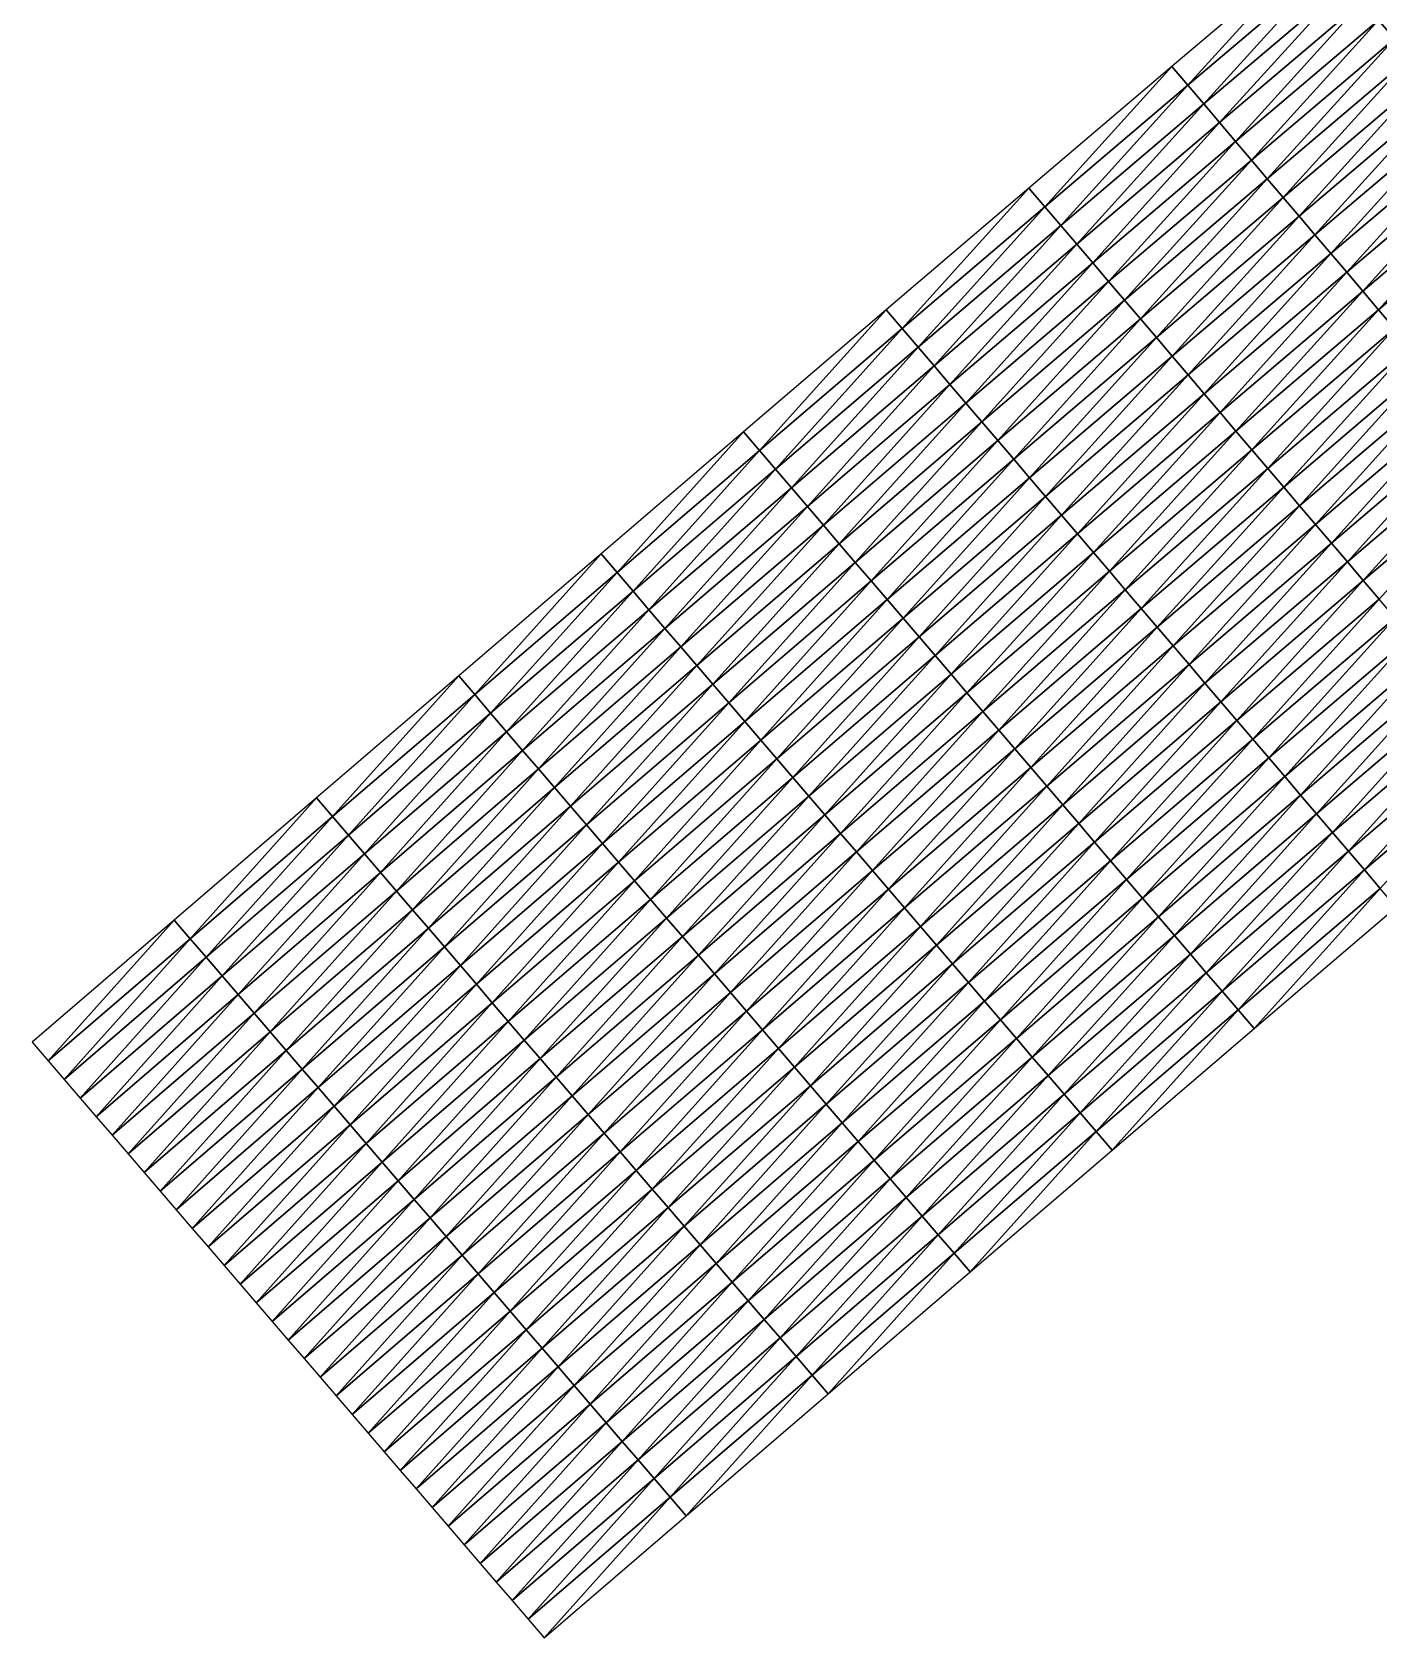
# Model space of a CAD drawing. Header units: metres. Extents: x 479979 to 482619, y 6959976 to 6961524.
# Drawn here: x 479979.1 to 480088.9, y 6959975.7 to 6960106.6 of the extents above; entities that cross this region are included whole.
import ezdxf

# ---------------------------------------------------------------- set-up
doc = ezdxf.new("R2010")
doc.units = ezdxf.units.M

msp = doc.modelspace()

# ---------------------------------------------------------------- linework, layer by layer
at = {"layer": 'GENERAL_FILL_TOP'}
for points in [[(480090.141, 6960106.034, 8.728), (480100.519, 6960117.426, 8.805), (480088.849, 6960107.56, 8.735)], [(480073.31, 6960102.248, 8.683), (480083.679, 6960113.665, 8.76), (480072.015, 6960103.772, 8.689)], [(480073.31, 6960102.248, 8.683), (480084.971, 6960112.139, 8.754), (480083.679, 6960113.665, 8.76)], [(480074.604, 6960100.723, 8.676), (480084.971, 6960112.139, 8.754), (480073.31, 6960102.248, 8.683)], [(480074.604, 6960100.723, 8.676), (480086.264, 6960110.613, 8.747), (480084.971, 6960112.139, 8.754)], [(480075.899, 6960099.199, 8.67), (480086.264, 6960110.613, 8.747), (480074.604, 6960100.723, 8.676)], [(480075.899, 6960099.199, 8.67), (480087.556, 6960109.086, 8.741), (480086.264, 6960110.613, 8.747)], [(480077.194, 6960097.675, 8.664), (480087.556, 6960109.086, 8.741), (480075.899, 6960099.199, 8.67)], [(480077.194, 6960097.675, 8.664), (480088.849, 6960107.56, 8.735), (480087.556, 6960109.086, 8.741)], [(480078.489, 6960096.151, 8.657), (480088.849, 6960107.56, 8.735), (480077.194, 6960097.675, 8.664)], [(480078.489, 6960096.151, 8.657), (480090.141, 6960106.034, 8.728), (480088.849, 6960107.56, 8.735)], [(480079.784, 6960094.626, 8.651), (480090.141, 6960106.034, 8.728), (480078.489, 6960096.151, 8.657)], [(480079.784, 6960094.626, 8.651), (480091.434, 6960104.508, 8.722), (480090.141, 6960106.034, 8.728)], [(480081.079, 6960093.102, 8.644), (480091.434, 6960104.508, 8.722), (480079.784, 6960094.626, 8.651)], [(480081.079, 6960093.102, 8.644), (480092.726, 6960102.981, 8.715), (480091.434, 6960104.508, 8.722)], [(480061.663, 6960092.341, 8.611), (480072.015, 6960103.772, 8.689), (480060.366, 6960093.863, 8.617)], [(480061.663, 6960092.341, 8.611), (480073.31, 6960102.248, 8.683), (480072.015, 6960103.772, 8.689)], [(480082.373, 6960091.578, 9.182), (480092.726, 6960102.981, 8.715), (480081.079, 6960093.102, 8.644)], [(480082.373, 6960091.578, 9.182), (480094.019, 6960101.455, 9.252), (480092.726, 6960102.981, 8.715)], [(480062.96, 6960090.818, 8.605), (480073.31, 6960102.248, 8.683), (480061.663, 6960092.341, 8.611)], [(480062.96, 6960090.818, 8.605), (480074.604, 6960100.723, 8.676), (480073.31, 6960102.248, 8.683)], [(480083.668, 6960090.053, 9.702), (480094.019, 6960101.455, 9.252), (480082.373, 6960091.578, 9.182)], [(480083.668, 6960090.053, 9.702), (480095.311, 6960099.929, 9.772), (480094.019, 6960101.455, 9.252)], [(480064.257, 6960089.296, 8.598), (480074.604, 6960100.723, 8.676), (480062.96, 6960090.818, 8.605)], [(480064.257, 6960089.296, 8.598), (480075.899, 6960099.199, 8.67), (480074.604, 6960100.723, 8.676)], [(480065.554, 6960087.773, 8.592), (480075.899, 6960099.199, 8.67), (480064.257, 6960089.296, 8.598)], [(480065.554, 6960087.773, 8.592), (480077.194, 6960097.675, 8.664), (480075.899, 6960099.199, 8.67)], [(480084.963, 6960088.529, 9.742), (480095.311, 6960099.929, 9.772), (480083.668, 6960090.053, 9.702)], [(480084.963, 6960088.529, 9.742), (480096.604, 6960098.403, 9.812), (480095.311, 6960099.929, 9.772)], [(480066.851, 6960086.251, 8.585), (480077.194, 6960097.675, 8.664), (480065.554, 6960087.773, 8.592)], [(480066.851, 6960086.251, 8.585), (480078.489, 6960096.151, 8.657), (480077.194, 6960097.675, 8.664)], [(480086.258, 6960087.005, 9.782), (480096.604, 6960098.403, 9.812), (480084.963, 6960088.529, 9.742)], [(480086.258, 6960087.005, 9.782), (480097.896, 6960096.876, 9.852), (480096.604, 6960098.403, 9.812)], [(480068.148, 6960084.728, 8.579), (480078.489, 6960096.151, 8.657), (480066.851, 6960086.251, 8.585)], [(480068.148, 6960084.728, 8.579), (480079.784, 6960094.626, 8.651), (480078.489, 6960096.151, 8.657)], [(480087.553, 6960085.481, 9.822), (480097.896, 6960096.876, 9.852), (480086.258, 6960087.005, 9.782)], [(480087.553, 6960085.481, 9.822), (480099.189, 6960095.35, 9.892), (480097.896, 6960096.876, 9.852)], [(480088.848, 6960083.956, 9.862), (480099.189, 6960095.35, 9.892), (480087.553, 6960085.481, 9.822)], [(480088.848, 6960083.956, 9.862), (480100.481, 6960093.824, 9.932), (480099.189, 6960095.35, 9.892)], [(480050.031, 6960082.421, 8.538), (480060.366, 6960093.863, 8.617), (480048.732, 6960083.942, 8.545)], [(480050.031, 6960082.421, 8.538), (480061.663, 6960092.341, 8.611), (480060.366, 6960093.863, 8.617)], [(480069.444, 6960083.206, 8.573), (480079.784, 6960094.626, 8.651), (480068.148, 6960084.728, 8.579)], [(480069.444, 6960083.206, 8.573), (480081.079, 6960093.102, 8.644), (480079.784, 6960094.626, 8.651)], [(480090.142, 6960082.432, 9.902), (480100.481, 6960093.824, 9.932), (480088.848, 6960083.956, 9.862)], [(480051.329, 6960080.899, 8.532), (480061.663, 6960092.341, 8.611), (480050.031, 6960082.421, 8.538)], [(480051.329, 6960080.899, 8.532), (480062.96, 6960090.818, 8.605), (480061.663, 6960092.341, 8.611)], [(480070.741, 6960081.683, 9.112), (480081.079, 6960093.102, 8.644), (480069.444, 6960083.206, 8.573)], [(480070.741, 6960081.683, 9.112), (480082.373, 6960091.578, 9.182), (480081.079, 6960093.102, 8.644)], [(480072.038, 6960080.16, 9.632), (480082.373, 6960091.578, 9.182), (480070.741, 6960081.683, 9.112)], [(480072.038, 6960080.16, 9.632), (480083.668, 6960090.053, 9.702), (480082.373, 6960091.578, 9.182)], [(480052.628, 6960079.378, 8.526), (480062.96, 6960090.818, 8.605), (480051.329, 6960080.899, 8.532)], [(480052.628, 6960079.378, 8.526), (480064.257, 6960089.296, 8.598), (480062.96, 6960090.818, 8.605)], [(480073.335, 6960078.638, 9.672), (480083.668, 6960090.053, 9.702), (480072.038, 6960080.16, 9.632)], [(480073.335, 6960078.638, 9.672), (480084.963, 6960088.529, 9.742), (480083.668, 6960090.053, 9.702)], [(480053.927, 6960077.857, 8.519), (480064.257, 6960089.296, 8.598), (480052.628, 6960079.378, 8.526)], [(480053.927, 6960077.857, 8.519), (480065.554, 6960087.773, 8.592), (480064.257, 6960089.296, 8.598)], [(480074.632, 6960077.115, 9.712), (480084.963, 6960088.529, 9.742), (480073.335, 6960078.638, 9.672)], [(480074.632, 6960077.115, 9.712), (480086.258, 6960087.005, 9.782), (480084.963, 6960088.529, 9.742)], [(480055.225, 6960076.336, 8.513), (480065.554, 6960087.773, 8.592), (480053.927, 6960077.857, 8.519)], [(480055.225, 6960076.336, 8.513), (480066.851, 6960086.251, 8.585), (480065.554, 6960087.773, 8.592)], [(480075.929, 6960075.593, 9.752), (480086.258, 6960087.005, 9.782), (480074.632, 6960077.115, 9.712)], [(480075.929, 6960075.593, 9.752), (480087.553, 6960085.481, 9.822), (480086.258, 6960087.005, 9.782)], [(480056.524, 6960074.815, 8.507), (480066.851, 6960086.251, 8.585), (480055.225, 6960076.336, 8.513)], [(480056.524, 6960074.815, 8.507), (480068.148, 6960084.728, 8.579), (480066.851, 6960086.251, 8.585)], [(480057.822, 6960073.294, 8.5), (480068.148, 6960084.728, 8.579), (480056.524, 6960074.815, 8.507)], [(480057.822, 6960073.294, 8.5), (480069.444, 6960083.206, 8.573), (480068.148, 6960084.728, 8.579)], [(480077.226, 6960074.07, 9.792), (480087.553, 6960085.481, 9.822), (480075.929, 6960075.593, 9.752)], [(480077.226, 6960074.07, 9.792), (480088.848, 6960083.956, 9.862), (480087.553, 6960085.481, 9.822)], [(480038.41, 6960072.489, 8.465), (480048.732, 6960083.942, 8.545), (480037.11, 6960074.009, 8.472)], [(480038.41, 6960072.489, 8.465), (480050.031, 6960082.421, 8.538), (480048.732, 6960083.942, 8.545)], [(480059.121, 6960071.773, 9.041), (480069.444, 6960083.206, 8.573), (480057.822, 6960073.294, 8.5)], [(480059.121, 6960071.773, 9.041), (480070.741, 6960081.683, 9.112), (480069.444, 6960083.206, 8.573)], [(480078.522, 6960072.548, 9.832), (480088.848, 6960083.956, 9.862), (480077.226, 6960074.07, 9.792)], [(480078.522, 6960072.548, 9.832), (480090.142, 6960082.432, 9.902), (480088.848, 6960083.956, 9.862)], [(480039.711, 6960070.97, 8.459), (480050.031, 6960082.421, 8.538), (480038.41, 6960072.489, 8.465)], [(480039.711, 6960070.97, 8.459), (480051.329, 6960080.899, 8.532), (480050.031, 6960082.421, 8.538)], [(480079.819, 6960071.025, 9.872), (480090.142, 6960082.432, 9.902), (480078.522, 6960072.548, 9.832)], [(480079.819, 6960071.025, 9.872), (480091.437, 6960080.908, 9.942), (480090.142, 6960082.432, 9.902)], [(480041.011, 6960069.45, 8.453), (480051.329, 6960080.899, 8.532), (480039.711, 6960070.97, 8.459)], [(480041.011, 6960069.45, 8.453), (480052.628, 6960079.378, 8.526), (480051.329, 6960080.899, 8.532)], [(480060.42, 6960070.252, 9.561), (480070.741, 6960081.683, 9.112), (480059.121, 6960071.773, 9.041)], [(480060.42, 6960070.252, 9.561), (480072.038, 6960080.16, 9.632), (480070.741, 6960081.683, 9.112)], [(480081.116, 6960069.503, 9.912), (480091.437, 6960080.908, 9.942), (480079.819, 6960071.025, 9.872)], [(480081.116, 6960069.503, 9.912), (480092.732, 6960079.383, 9.982), (480091.437, 6960080.908, 9.942)], [(480042.311, 6960067.93, 8.446), (480052.628, 6960079.378, 8.526), (480041.011, 6960069.45, 8.453)], [(480042.311, 6960067.93, 8.446), (480053.927, 6960077.857, 8.519), (480052.628, 6960079.378, 8.526)], [(480061.718, 6960068.731, 9.601), (480072.038, 6960080.16, 9.632), (480060.42, 6960070.252, 9.561)], [(480061.718, 6960068.731, 9.601), (480073.335, 6960078.638, 9.672), (480072.038, 6960080.16, 9.632)], [(480082.413, 6960067.98, 9.872), (480092.732, 6960079.383, 9.982), (480081.116, 6960069.503, 9.912)], [(480082.413, 6960067.98, 9.872), (480094.027, 6960077.859, 9.942), (480092.732, 6960079.383, 9.982)], [(480043.611, 6960066.41, 8.44), (480053.927, 6960077.857, 8.519), (480042.311, 6960067.93, 8.446)], [(480043.611, 6960066.41, 8.44), (480055.225, 6960076.336, 8.513), (480053.927, 6960077.857, 8.519)], [(480063.017, 6960067.21, 9.641), (480073.335, 6960078.638, 9.672), (480061.718, 6960068.731, 9.601)], [(480063.017, 6960067.21, 9.641), (480074.632, 6960077.115, 9.712), (480073.335, 6960078.638, 9.672)], [(480083.71, 6960066.457, 9.832), (480094.027, 6960077.859, 9.942), (480082.413, 6960067.98, 9.872)], [(480083.71, 6960066.457, 9.832), (480095.322, 6960076.335, 9.902), (480094.027, 6960077.859, 9.942)], [(480064.316, 6960065.689, 9.681), (480074.632, 6960077.115, 9.712), (480063.017, 6960067.21, 9.641)], [(480064.316, 6960065.689, 9.681), (480075.929, 6960075.593, 9.752), (480074.632, 6960077.115, 9.712)], [(480044.911, 6960064.89, 8.434), (480055.225, 6960076.336, 8.513), (480043.611, 6960066.41, 8.44)], [(480044.911, 6960064.89, 8.434), (480056.524, 6960074.815, 8.507), (480055.225, 6960076.336, 8.513)], [(480065.614, 6960064.168, 9.721), (480075.929, 6960075.593, 9.752), (480064.316, 6960065.689, 9.681)], [(480065.614, 6960064.168, 9.721), (480077.226, 6960074.07, 9.792), (480075.929, 6960075.593, 9.752)], [(480085.007, 6960064.935, 9.792), (480095.322, 6960076.335, 9.902), (480083.71, 6960066.457, 9.832)], [(480085.007, 6960064.935, 9.792), (480096.616, 6960074.811, 9.862), (480095.322, 6960076.335, 9.902)], [(480026.801, 6960062.549, 8.392), (480037.11, 6960074.009, 8.472), (480025.5, 6960064.068, 8.398)], [(480026.801, 6960062.549, 8.392), (480038.41, 6960072.489, 8.465), (480037.11, 6960074.009, 8.472)], [(480046.211, 6960063.371, 8.427), (480056.524, 6960074.815, 8.507), (480044.911, 6960064.89, 8.434)], [(480046.211, 6960063.371, 8.427), (480057.822, 6960073.294, 8.5), (480056.524, 6960074.815, 8.507)], [(480066.913, 6960062.647, 9.761), (480077.226, 6960074.07, 9.792), (480065.614, 6960064.168, 9.721)], [(480066.913, 6960062.647, 9.761), (480078.522, 6960072.548, 9.832), (480077.226, 6960074.07, 9.792)], [(480086.304, 6960063.412, 9.752), (480096.616, 6960074.811, 9.862), (480085.007, 6960064.935, 9.792)], [(480086.304, 6960063.412, 9.752), (480097.911, 6960073.286, 9.822), (480096.616, 6960074.811, 9.862)], [(480047.511, 6960061.851, 8.969), (480057.822, 6960073.294, 8.5), (480046.211, 6960063.371, 8.427)], [(480047.511, 6960061.851, 8.969), (480059.121, 6960071.773, 9.041), (480057.822, 6960073.294, 8.5)], [(480068.211, 6960061.126, 9.801), (480078.522, 6960072.548, 9.832), (480066.913, 6960062.647, 9.761)], [(480068.211, 6960061.126, 9.801), (480079.819, 6960071.025, 9.872), (480078.522, 6960072.548, 9.832)], [(480087.601, 6960061.89, 9.712), (480097.911, 6960073.286, 9.822), (480086.304, 6960063.412, 9.752)], [(480087.601, 6960061.89, 9.712), (480099.206, 6960071.762, 9.782), (480097.911, 6960073.286, 9.822)], [(480028.103, 6960061.031, 8.385), (480038.41, 6960072.489, 8.465), (480026.801, 6960062.549, 8.392)], [(480028.103, 6960061.031, 8.385), (480039.711, 6960070.97, 8.459), (480038.41, 6960072.489, 8.465)], [(480048.811, 6960060.331, 9.489), (480059.121, 6960071.773, 9.041), (480047.511, 6960061.851, 8.969)], [(480048.811, 6960060.331, 9.489), (480060.42, 6960070.252, 9.561), (480059.121, 6960071.773, 9.041)], [(480088.897, 6960060.367, 9.672), (480099.206, 6960071.762, 9.782), (480087.601, 6960061.89, 9.712)], [(480029.404, 6960059.512, 8.379), (480039.711, 6960070.97, 8.459), (480028.103, 6960061.031, 8.385)], [(480029.404, 6960059.512, 8.379), (480041.011, 6960069.45, 8.453), (480039.711, 6960070.97, 8.459)], [(480050.112, 6960058.811, 9.529), (480060.42, 6960070.252, 9.561), (480048.811, 6960060.331, 9.489)], [(480050.112, 6960058.811, 9.529), (480061.718, 6960068.731, 9.601), (480060.42, 6960070.252, 9.561)], [(480069.51, 6960059.605, 9.841), (480079.819, 6960071.025, 9.872), (480068.211, 6960061.126, 9.801)], [(480069.51, 6960059.605, 9.841), (480081.116, 6960069.503, 9.912), (480079.819, 6960071.025, 9.872)], [(480030.705, 6960057.993, 8.373), (480041.011, 6960069.45, 8.453), (480029.404, 6960059.512, 8.379)], [(480030.705, 6960057.993, 8.373), (480042.311, 6960067.93, 8.446), (480041.011, 6960069.45, 8.453)], [(480051.412, 6960057.292, 9.569), (480061.718, 6960068.731, 9.601), (480050.112, 6960058.811, 9.529)], [(480051.412, 6960057.292, 9.569), (480063.017, 6960067.21, 9.641), (480061.718, 6960068.731, 9.601)], [(480070.809, 6960058.084, 9.801), (480081.116, 6960069.503, 9.912), (480069.51, 6960059.605, 9.841)], [(480070.809, 6960058.084, 9.801), (480082.413, 6960067.98, 9.872), (480081.116, 6960069.503, 9.912)], [(480032.007, 6960056.475, 8.366), (480042.311, 6960067.93, 8.446), (480030.705, 6960057.993, 8.373)], [(480032.007, 6960056.475, 8.366), (480043.611, 6960066.41, 8.44), (480042.311, 6960067.93, 8.446)], [(480072.107, 6960056.563, 9.761), (480082.413, 6960067.98, 9.872), (480070.809, 6960058.084, 9.801)], [(480072.107, 6960056.563, 9.761), (480083.71, 6960066.457, 9.832), (480082.413, 6960067.98, 9.872)], [(480033.308, 6960054.956, 8.36), (480043.611, 6960066.41, 8.44), (480032.007, 6960056.475, 8.366)], [(480033.308, 6960054.956, 8.36), (480044.911, 6960064.89, 8.434), (480043.611, 6960066.41, 8.44)], [(480052.712, 6960055.772, 9.609), (480063.017, 6960067.21, 9.641), (480051.412, 6960057.292, 9.569)], [(480052.712, 6960055.772, 9.609), (480064.316, 6960065.689, 9.681), (480063.017, 6960067.21, 9.641)], [(480073.406, 6960055.042, 9.721), (480083.71, 6960066.457, 9.832), (480072.107, 6960056.563, 9.761)], [(480073.406, 6960055.042, 9.721), (480085.007, 6960064.935, 9.792), (480083.71, 6960066.457, 9.832)], [(480034.609, 6960053.437, 8.354), (480044.911, 6960064.89, 8.434), (480033.308, 6960054.956, 8.36)], [(480034.609, 6960053.437, 8.354), (480046.211, 6960063.371, 8.427), (480044.911, 6960064.89, 8.434)], [(480054.012, 6960054.252, 9.649), (480064.316, 6960065.689, 9.681), (480052.712, 6960055.772, 9.609)], [(480054.012, 6960054.252, 9.649), (480065.614, 6960064.168, 9.721), (480064.316, 6960065.689, 9.681)], [(480074.705, 6960053.521, 9.681), (480085.007, 6960064.935, 9.792), (480073.406, 6960055.042, 9.721)], [(480074.705, 6960053.521, 9.681), (480086.304, 6960063.412, 9.752), (480085.007, 6960064.935, 9.792)], [(480015.202, 6960052.603, 8.318), (480025.5, 6960064.068, 8.398), (480013.899, 6960054.121, 8.324)], [(480015.202, 6960052.603, 8.318), (480026.801, 6960062.549, 8.392), (480025.5, 6960064.068, 8.398)], [(480055.312, 6960052.732, 9.689), (480065.614, 6960064.168, 9.721), (480054.012, 6960054.252, 9.649)], [(480055.312, 6960052.732, 9.689), (480066.913, 6960062.647, 9.761), (480065.614, 6960064.168, 9.721)], [(480076.003, 6960052, 9.641), (480086.304, 6960063.412, 9.752), (480074.705, 6960053.521, 9.681)], [(480076.003, 6960052, 9.641), (480087.601, 6960061.89, 9.712), (480086.304, 6960063.412, 9.752)], [(480016.504, 6960051.086, 8.311), (480026.801, 6960062.549, 8.392), (480015.202, 6960052.603, 8.318)], [(480016.504, 6960051.086, 8.311), (480028.103, 6960061.031, 8.385), (480026.801, 6960062.549, 8.392)], [(480035.911, 6960051.918, 8.896), (480046.211, 6960063.371, 8.427), (480034.609, 6960053.437, 8.354)], [(480035.911, 6960051.918, 8.896), (480047.511, 6960061.851, 8.969), (480046.211, 6960063.371, 8.427)], [(480056.612, 6960051.213, 9.729), (480066.913, 6960062.647, 9.761), (480055.312, 6960052.732, 9.689)], [(480056.612, 6960051.213, 9.729), (480068.211, 6960061.126, 9.801), (480066.913, 6960062.647, 9.761)], [(480017.806, 6960049.568, 8.305), (480028.103, 6960061.031, 8.385), (480016.504, 6960051.086, 8.311)], [(480017.806, 6960049.568, 8.305), (480029.404, 6960059.512, 8.379), (480028.103, 6960061.031, 8.385)], [(480037.212, 6960050.4, 9.416), (480047.511, 6960061.851, 8.969), (480035.911, 6960051.918, 8.896)], [(480037.212, 6960050.4, 9.416), (480048.811, 6960060.331, 9.489), (480047.511, 6960061.851, 8.969)], [(480057.912, 6960049.693, 9.769), (480068.211, 6960061.126, 9.801), (480056.612, 6960051.213, 9.729)], [(480057.912, 6960049.693, 9.769), (480069.51, 6960059.605, 9.841), (480068.211, 6960061.126, 9.801)], [(480077.302, 6960050.479, 9.601), (480087.601, 6960061.89, 9.712), (480076.003, 6960052, 9.641)], [(480077.302, 6960050.479, 9.601), (480088.897, 6960060.367, 9.672), (480087.601, 6960061.89, 9.712)], [(480019.109, 6960048.05, 8.299), (480029.404, 6960059.512, 8.379), (480017.806, 6960049.568, 8.305)], [(480019.109, 6960048.05, 8.299), (480030.705, 6960057.993, 8.373), (480029.404, 6960059.512, 8.379)], [(480038.513, 6960048.881, 9.456), (480048.811, 6960060.331, 9.489), (480037.212, 6960050.4, 9.416)], [(480038.513, 6960048.881, 9.456), (480050.112, 6960058.811, 9.529), (480048.811, 6960060.331, 9.489)], [(480059.212, 6960048.173, 9.729), (480069.51, 6960059.605, 9.841), (480057.912, 6960049.693, 9.769)], [(480059.212, 6960048.173, 9.729), (480070.809, 6960058.084, 9.801), (480069.51, 6960059.605, 9.841)], [(480078.601, 6960048.958, 9.561), (480088.897, 6960060.367, 9.672), (480077.302, 6960050.479, 9.601)], [(480078.601, 6960048.958, 9.561), (480090.194, 6960058.845, 9.632), (480088.897, 6960060.367, 9.672)], [(480039.815, 6960047.362, 9.496), (480050.112, 6960058.811, 9.529), (480038.513, 6960048.881, 9.456)], [(480039.815, 6960047.362, 9.496), (480051.412, 6960057.292, 9.569), (480050.112, 6960058.811, 9.529)], [(480079.899, 6960047.437, 9.041), (480090.194, 6960058.845, 9.632), (480078.601, 6960048.958, 9.561)], [(480079.899, 6960047.437, 9.041), (480091.491, 6960057.322, 9.112), (480090.194, 6960058.845, 9.632)], [(480020.411, 6960046.532, 8.292), (480030.705, 6960057.993, 8.373), (480019.109, 6960048.05, 8.299)], [(480020.411, 6960046.532, 8.292), (480032.007, 6960056.475, 8.366), (480030.705, 6960057.993, 8.373)], [(480041.116, 6960045.844, 9.536), (480051.412, 6960057.292, 9.569), (480039.815, 6960047.362, 9.496)], [(480041.116, 6960045.844, 9.536), (480052.712, 6960055.772, 9.609), (480051.412, 6960057.292, 9.569)], [(480060.513, 6960046.653, 9.689), (480070.809, 6960058.084, 9.801), (480059.212, 6960048.173, 9.729)], [(480060.513, 6960046.653, 9.689), (480072.107, 6960056.563, 9.761), (480070.809, 6960058.084, 9.801)], [(480081.198, 6960045.916, 8.385), (480091.491, 6960057.322, 9.112), (480079.899, 6960047.437, 9.041)], [(480081.198, 6960045.916, 8.385), (480092.788, 6960055.8, 8.457), (480091.491, 6960057.322, 9.112)], [(480021.713, 6960045.014, 8.286), (480032.007, 6960056.475, 8.366), (480020.411, 6960046.532, 8.292)], [(480021.713, 6960045.014, 8.286), (480033.308, 6960054.956, 8.36), (480032.007, 6960056.475, 8.366)], [(480042.417, 6960044.325, 9.576), (480052.712, 6960055.772, 9.609), (480041.116, 6960045.844, 9.536)], [(480042.417, 6960044.325, 9.576), (480054.012, 6960054.252, 9.649), (480052.712, 6960055.772, 9.609)], [(480061.813, 6960045.134, 9.649), (480072.107, 6960056.563, 9.761), (480060.513, 6960046.653, 9.689)], [(480061.813, 6960045.134, 9.649), (480073.406, 6960055.042, 9.721), (480072.107, 6960056.563, 9.761)], [(480082.496, 6960044.395, 8.379), (480092.788, 6960055.8, 8.457), (480081.198, 6960045.916, 8.385)], [(480082.496, 6960044.395, 8.379), (480094.085, 6960054.277, 8.451), (480092.788, 6960055.8, 8.457)], [(480023.016, 6960043.496, 8.28), (480033.308, 6960054.956, 8.36), (480021.713, 6960045.014, 8.286)], [(480023.016, 6960043.496, 8.28), (480034.609, 6960053.437, 8.354), (480033.308, 6960054.956, 8.36)], [(480043.719, 6960042.806, 9.616), (480054.012, 6960054.252, 9.649), (480042.417, 6960044.325, 9.576)], [(480043.719, 6960042.806, 9.616), (480055.312, 6960052.732, 9.689), (480054.012, 6960054.252, 9.649)], [(480063.113, 6960043.614, 9.609), (480073.406, 6960055.042, 9.721), (480061.813, 6960045.134, 9.649)], [(480063.113, 6960043.614, 9.609), (480074.705, 6960053.521, 9.681), (480073.406, 6960055.042, 9.721)], [(480083.795, 6960042.873, 8.373), (480094.085, 6960054.277, 8.451), (480082.496, 6960044.395, 8.379)], [(480083.795, 6960042.873, 8.373), (480095.382, 6960052.755, 8.445), (480094.085, 6960054.277, 8.451)], [(480003.61, 6960042.654, 8.243), (480013.899, 6960054.121, 8.324), (480002.307, 6960044.171, 8.25)], [(480003.61, 6960042.654, 8.243), (480015.202, 6960052.603, 8.318), (480013.899, 6960054.121, 8.324)], [(480024.318, 6960041.978, 8.822), (480034.609, 6960053.437, 8.354), (480023.016, 6960043.496, 8.28)], [(480024.318, 6960041.978, 8.822), (480035.911, 6960051.918, 8.896), (480034.609, 6960053.437, 8.354)], [(480064.413, 6960042.094, 9.569), (480074.705, 6960053.521, 9.681), (480063.113, 6960043.614, 9.609)], [(480064.413, 6960042.094, 9.569), (480076.003, 6960052, 9.641), (480074.705, 6960053.521, 9.681)], [(480004.913, 6960041.136, 8.237), (480015.202, 6960052.603, 8.318), (480003.61, 6960042.654, 8.243)], [(480004.913, 6960041.136, 8.237), (480016.504, 6960051.086, 8.311), (480015.202, 6960052.603, 8.318)], [(480025.62, 6960040.46, 9.342), (480035.911, 6960051.918, 8.896), (480024.318, 6960041.978, 8.822)], [(480025.62, 6960040.46, 9.342), (480037.212, 6960050.4, 9.416), (480035.911, 6960051.918, 8.896)], [(480045.02, 6960041.287, 9.656), (480055.312, 6960052.732, 9.689), (480043.719, 6960042.806, 9.616)], [(480045.02, 6960041.287, 9.656), (480056.612, 6960051.213, 9.729), (480055.312, 6960052.732, 9.689)], [(480065.713, 6960040.574, 9.529), (480076.003, 6960052, 9.641), (480064.413, 6960042.094, 9.569)], [(480065.713, 6960040.574, 9.529), (480077.302, 6960050.479, 9.601), (480076.003, 6960052, 9.641)], [(480085.094, 6960041.352, 8.366), (480095.382, 6960052.755, 8.445), (480083.795, 6960042.873, 8.373)], [(480085.094, 6960041.352, 8.366), (480096.679, 6960051.232, 8.438), (480095.382, 6960052.755, 8.445)], [(480006.216, 6960039.619, 8.231), (480016.504, 6960051.086, 8.311), (480004.913, 6960041.136, 8.237)], [(480006.216, 6960039.619, 8.231), (480017.806, 6960049.568, 8.305), (480016.504, 6960051.086, 8.311)], [(480026.922, 6960038.942, 9.382), (480037.212, 6960050.4, 9.416), (480025.62, 6960040.46, 9.342)], [(480026.922, 6960038.942, 9.382), (480038.513, 6960048.881, 9.456), (480037.212, 6960050.4, 9.416)], [(480046.322, 6960039.769, 9.696), (480056.612, 6960051.213, 9.729), (480045.02, 6960041.287, 9.656)], [(480046.322, 6960039.769, 9.696), (480057.912, 6960049.693, 9.769), (480056.612, 6960051.213, 9.729)], [(480067.013, 6960039.055, 9.489), (480077.302, 6960050.479, 9.601), (480065.713, 6960040.574, 9.529)], [(480067.013, 6960039.055, 9.489), (480078.601, 6960048.958, 9.561), (480077.302, 6960050.479, 9.601)], [(480086.392, 6960039.831, 8.36), (480096.679, 6960051.232, 8.438), (480085.094, 6960041.352, 8.366)], [(480086.392, 6960039.831, 8.36), (480097.975, 6960049.709, 8.432), (480096.679, 6960051.232, 8.438)], [(480007.519, 6960038.102, 8.225), (480017.806, 6960049.568, 8.305), (480006.216, 6960039.619, 8.231)], [(480007.519, 6960038.102, 8.225), (480019.109, 6960048.05, 8.299), (480017.806, 6960049.568, 8.305)], [(480047.623, 6960038.25, 9.656), (480057.912, 6960049.693, 9.769), (480046.322, 6960039.769, 9.696)], [(480047.623, 6960038.25, 9.656), (480059.212, 6960048.173, 9.729), (480057.912, 6960049.693, 9.769)], [(480087.691, 6960038.31, 8.354), (480097.975, 6960049.709, 8.432), (480086.392, 6960039.831, 8.36)], [(480087.691, 6960038.31, 8.354), (480099.272, 6960048.187, 8.425), (480097.975, 6960049.709, 8.432)], [(480008.822, 6960036.584, 8.218), (480019.109, 6960048.05, 8.299), (480007.519, 6960038.102, 8.225)], [(480008.822, 6960036.584, 8.218), (480020.411, 6960046.532, 8.292), (480019.109, 6960048.05, 8.299)], [(480028.225, 6960037.424, 9.422), (480038.513, 6960048.881, 9.456), (480026.922, 6960038.942, 9.382)], [(480028.225, 6960037.424, 9.422), (480039.815, 6960047.362, 9.496), (480038.513, 6960048.881, 9.456)], [(480048.924, 6960036.731, 9.616), (480059.212, 6960048.173, 9.729), (480047.623, 6960038.25, 9.656)], [(480048.924, 6960036.731, 9.616), (480060.513, 6960046.653, 9.689), (480059.212, 6960048.173, 9.729)], [(480068.313, 6960037.535, 8.969), (480078.601, 6960048.958, 9.561), (480067.013, 6960039.055, 9.489)], [(480068.313, 6960037.535, 8.969), (480079.899, 6960047.437, 9.041), (480078.601, 6960048.958, 9.561)], [(480088.99, 6960036.789, 8.347), (480099.272, 6960048.187, 8.425), (480087.691, 6960038.31, 8.354)], [(480010.125, 6960035.067, 8.212), (480020.411, 6960046.532, 8.292), (480008.822, 6960036.584, 8.218)], [(480010.125, 6960035.067, 8.212), (480021.713, 6960045.014, 8.286), (480020.411, 6960046.532, 8.292)], [(480029.527, 6960035.907, 9.462), (480039.815, 6960047.362, 9.496), (480028.225, 6960037.424, 9.422)], [(480029.527, 6960035.907, 9.462), (480041.116, 6960045.844, 9.536), (480039.815, 6960047.362, 9.496)], [(480050.226, 6960035.213, 9.576), (480060.513, 6960046.653, 9.689), (480048.924, 6960036.731, 9.616)], [(480050.226, 6960035.213, 9.576), (480061.813, 6960045.134, 9.649), (480060.513, 6960046.653, 9.689)], [(480069.613, 6960036.015, 8.313), (480079.899, 6960047.437, 9.041), (480068.313, 6960037.535, 8.969)], [(480069.613, 6960036.015, 8.313), (480081.198, 6960045.916, 8.385), (480079.899, 6960047.437, 9.041)], [(480030.829, 6960034.389, 9.502), (480041.116, 6960045.844, 9.536), (480029.527, 6960035.907, 9.462)], [(480030.829, 6960034.389, 9.502), (480042.417, 6960044.325, 9.576), (480041.116, 6960045.844, 9.536)], [(480051.527, 6960033.694, 9.536), (480061.813, 6960045.134, 9.649), (480050.226, 6960035.213, 9.576)], [(480051.527, 6960033.694, 9.536), (480063.113, 6960043.614, 9.609), (480061.813, 6960045.134, 9.649)], [(480070.914, 6960034.495, 8.307), (480081.198, 6960045.916, 8.385), (480069.613, 6960036.015, 8.313)], [(480070.914, 6960034.495, 8.307), (480082.496, 6960044.395, 8.379), (480081.198, 6960045.916, 8.385)], [(479992.026, 6960032.703, 8.169), (480002.307, 6960044.171, 8.25), (479990.723, 6960034.22, 8.175)], [(479992.026, 6960032.703, 8.169), (480003.61, 6960042.654, 8.243), (480002.307, 6960044.171, 8.25)], [(480011.428, 6960033.55, 8.206), (480021.713, 6960045.014, 8.286), (480010.125, 6960035.067, 8.212)], [(480011.428, 6960033.55, 8.206), (480023.016, 6960043.496, 8.28), (480021.713, 6960045.014, 8.286)], [(480032.132, 6960032.871, 9.542), (480042.417, 6960044.325, 9.576), (480030.829, 6960034.389, 9.502)], [(480032.132, 6960032.871, 9.542), (480043.719, 6960042.806, 9.616), (480042.417, 6960044.325, 9.576)], [(480072.214, 6960032.975, 8.3), (480082.496, 6960044.395, 8.379), (480070.914, 6960034.495, 8.307)], [(480072.214, 6960032.975, 8.3), (480083.795, 6960042.873, 8.373), (480082.496, 6960044.395, 8.379)], [(479993.329, 6960031.186, 8.163), (480003.61, 6960042.654, 8.243), (479992.026, 6960032.703, 8.169)], [(479993.329, 6960031.186, 8.163), (480004.913, 6960041.136, 8.237), (480003.61, 6960042.654, 8.243)], [(480012.731, 6960032.033, 8.749), (480023.016, 6960043.496, 8.28), (480011.428, 6960033.55, 8.206)], [(480012.731, 6960032.033, 8.749), (480024.318, 6960041.978, 8.822), (480023.016, 6960043.496, 8.28)], [(480033.434, 6960031.353, 9.582), (480043.719, 6960042.806, 9.616), (480032.132, 6960032.871, 9.542)], [(480033.434, 6960031.353, 9.582), (480045.02, 6960041.287, 9.656), (480043.719, 6960042.806, 9.616)], [(480052.828, 6960032.175, 9.496), (480063.113, 6960043.614, 9.609), (480051.527, 6960033.694, 9.536)], [(480052.828, 6960032.175, 9.496), (480064.413, 6960042.094, 9.569), (480063.113, 6960043.614, 9.609)], [(480073.514, 6960031.456, 8.294), (480083.795, 6960042.873, 8.373), (480072.214, 6960032.975, 8.3)], [(480073.514, 6960031.456, 8.294), (480085.094, 6960041.352, 8.366), (480083.795, 6960042.873, 8.373)], [(479994.633, 6960029.669, 8.156), (480004.913, 6960041.136, 8.237), (479993.329, 6960031.186, 8.163)], [(479994.633, 6960029.669, 8.156), (480006.216, 6960039.619, 8.231), (480004.913, 6960041.136, 8.237)], [(480014.034, 6960030.515, 9.269), (480024.318, 6960041.978, 8.822), (480012.731, 6960032.033, 8.749)], [(480014.034, 6960030.515, 9.269), (480025.62, 6960040.46, 9.342), (480024.318, 6960041.978, 8.822)], [(480034.736, 6960029.835, 9.622), (480045.02, 6960041.287, 9.656), (480033.434, 6960031.353, 9.582)], [(480034.736, 6960029.835, 9.622), (480046.322, 6960039.769, 9.696), (480045.02, 6960041.287, 9.656)], [(480054.13, 6960030.656, 9.456), (480064.413, 6960042.094, 9.569), (480052.828, 6960032.175, 9.496)], [(480054.13, 6960030.656, 9.456), (480065.713, 6960040.574, 9.529), (480064.413, 6960042.094, 9.569)], [(480074.814, 6960029.936, 8.287), (480085.094, 6960041.352, 8.366), (480073.514, 6960031.456, 8.294)], [(480074.814, 6960029.936, 8.287), (480086.392, 6960039.831, 8.36), (480085.094, 6960041.352, 8.366)], [(480015.337, 6960028.998, 9.309), (480025.62, 6960040.46, 9.342), (480014.034, 6960030.515, 9.269)], [(480015.337, 6960028.998, 9.309), (480026.922, 6960038.942, 9.382), (480025.62, 6960040.46, 9.342)], [(480055.431, 6960029.138, 9.416), (480065.713, 6960040.574, 9.529), (480054.13, 6960030.656, 9.456)], [(480055.431, 6960029.138, 9.416), (480067.013, 6960039.055, 9.489), (480065.713, 6960040.574, 9.529)], [(480076.114, 6960028.416, 8.281), (480086.392, 6960039.831, 8.36), (480074.814, 6960029.936, 8.287)], [(480076.114, 6960028.416, 8.281), (480087.691, 6960038.31, 8.354), (480086.392, 6960039.831, 8.36)], [(479995.936, 6960028.152, 8.15), (480006.216, 6960039.619, 8.231), (479994.633, 6960029.669, 8.156)], [(479995.936, 6960028.152, 8.15), (480007.519, 6960038.102, 8.225), (480006.216, 6960039.619, 8.231)], [(480016.64, 6960027.481, 9.349), (480026.922, 6960038.942, 9.382), (480015.337, 6960028.998, 9.309)], [(480016.64, 6960027.481, 9.349), (480028.225, 6960037.424, 9.422), (480026.922, 6960038.942, 9.382)], [(480036.039, 6960028.317, 9.582), (480046.322, 6960039.769, 9.696), (480034.736, 6960029.835, 9.622)], [(480036.039, 6960028.317, 9.582), (480047.623, 6960038.25, 9.656), (480046.322, 6960039.769, 9.696)], [(480056.732, 6960027.619, 8.896), (480067.013, 6960039.055, 9.489), (480055.431, 6960029.138, 9.416)], [(480056.732, 6960027.619, 8.896), (480068.313, 6960037.535, 8.969), (480067.013, 6960039.055, 9.489)], [(479997.24, 6960026.635, 8.144), (480007.519, 6960038.102, 8.225), (479995.936, 6960028.152, 8.15)], [(479997.24, 6960026.635, 8.144), (480008.822, 6960036.584, 8.218), (480007.519, 6960038.102, 8.225)], [(480017.943, 6960025.963, 9.389), (480028.225, 6960037.424, 9.422), (480016.64, 6960027.481, 9.349)], [(480017.943, 6960025.963, 9.389), (480029.527, 6960035.907, 9.462), (480028.225, 6960037.424, 9.422)], [(480037.341, 6960026.799, 9.542), (480047.623, 6960038.25, 9.656), (480036.039, 6960028.317, 9.582)], [(480037.341, 6960026.799, 9.542), (480048.924, 6960036.731, 9.616), (480047.623, 6960038.25, 9.656)], [(480058.034, 6960026.1, 8.24), (480068.313, 6960037.535, 8.969), (480056.732, 6960027.619, 8.896)], [(480058.034, 6960026.1, 8.24), (480069.613, 6960036.015, 8.313), (480068.313, 6960037.535, 8.969)], [(480077.414, 6960026.896, 8.275), (480087.691, 6960038.31, 8.354), (480076.114, 6960028.416, 8.281)], [(480077.414, 6960026.896, 8.275), (480088.99, 6960036.789, 8.347), (480087.691, 6960038.31, 8.354)], [(479998.543, 6960025.118, 8.137), (480008.822, 6960036.584, 8.218), (479997.24, 6960026.635, 8.144)], [(479998.543, 6960025.118, 8.137), (480010.125, 6960035.067, 8.212), (480008.822, 6960036.584, 8.218)], [(480019.246, 6960024.446, 9.429), (480029.527, 6960035.907, 9.462), (480017.943, 6960025.963, 9.389)], [(480019.246, 6960024.446, 9.429), (480030.829, 6960034.389, 9.502), (480029.527, 6960035.907, 9.462)], [(480038.643, 6960025.281, 9.502), (480048.924, 6960036.731, 9.616), (480037.341, 6960026.799, 9.542)], [(480038.643, 6960025.281, 9.502), (480050.226, 6960035.213, 9.576), (480048.924, 6960036.731, 9.616)], [(480059.335, 6960024.582, 8.233), (480069.613, 6960036.015, 8.313), (480058.034, 6960026.1, 8.24)], [(480059.335, 6960024.582, 8.233), (480070.914, 6960034.495, 8.307), (480069.613, 6960036.015, 8.313)], [(480078.714, 6960025.377, 8.268), (480088.99, 6960036.789, 8.347), (480077.414, 6960026.896, 8.275)], [(480078.714, 6960025.377, 8.268), (480090.288, 6960035.268, 8.341), (480088.99, 6960036.789, 8.347)], [(479999.846, 6960023.601, 8.131), (480010.125, 6960035.067, 8.212), (479998.543, 6960025.118, 8.137)], [(479999.846, 6960023.601, 8.131), (480011.428, 6960033.55, 8.206), (480010.125, 6960035.067, 8.212)], [(480039.945, 6960023.763, 9.462), (480050.226, 6960035.213, 9.576), (480038.643, 6960025.281, 9.502)], [(480039.945, 6960023.763, 9.462), (480051.527, 6960033.694, 9.536), (480050.226, 6960035.213, 9.576)], [(479980.447, 6960022.753, 8.095), (479990.723, 6960034.22, 8.175), (479979.144, 6960024.269, 8.101)], [(479980.447, 6960022.753, 8.095), (479992.026, 6960032.703, 8.169), (479990.723, 6960034.22, 8.175)], [(480001.15, 6960022.084, 8.674), (480011.428, 6960033.55, 8.206), (479999.846, 6960023.601, 8.131)], [(480001.15, 6960022.084, 8.674), (480012.731, 6960032.033, 8.749), (480011.428, 6960033.55, 8.206)], [(480020.549, 6960022.929, 9.469), (480030.829, 6960034.389, 9.502), (480019.246, 6960024.446, 9.429)], [(480020.549, 6960022.929, 9.469), (480032.132, 6960032.871, 9.542), (480030.829, 6960034.389, 9.502)], [(480041.248, 6960022.246, 9.422), (480051.527, 6960033.694, 9.536), (480039.945, 6960023.763, 9.462)], [(480041.248, 6960022.246, 9.422), (480052.828, 6960032.175, 9.496), (480051.527, 6960033.694, 9.536)], [(480060.636, 6960023.063, 8.227), (480070.914, 6960034.495, 8.307), (480059.335, 6960024.582, 8.233)], [(480060.636, 6960023.063, 8.227), (480072.214, 6960032.975, 8.3), (480070.914, 6960034.495, 8.307)], [(479981.751, 6960021.236, 8.088), (479992.026, 6960032.703, 8.169), (479980.447, 6960022.753, 8.095)], [(479981.751, 6960021.236, 8.088), (479993.329, 6960031.186, 8.163), (479992.026, 6960032.703, 8.169)], [(480002.453, 6960020.567, 9.194), (480012.731, 6960032.033, 8.749), (480001.15, 6960022.084, 8.674)], [(480002.453, 6960020.567, 9.194), (480014.034, 6960030.515, 9.269), (480012.731, 6960032.033, 8.749)], [(480021.852, 6960021.411, 9.509), (480032.132, 6960032.871, 9.542), (480020.549, 6960022.929, 9.469)], [(480021.852, 6960021.411, 9.509), (480033.434, 6960031.353, 9.582), (480032.132, 6960032.871, 9.542)], [(480042.55, 6960020.728, 9.382), (480052.828, 6960032.175, 9.496), (480041.248, 6960022.246, 9.422)], [(480042.55, 6960020.728, 9.382), (480054.13, 6960030.656, 9.456), (480052.828, 6960032.175, 9.496)], [(480061.938, 6960021.544, 8.221), (480072.214, 6960032.975, 8.3), (480060.636, 6960023.063, 8.227)], [(480061.938, 6960021.544, 8.221), (480073.514, 6960031.456, 8.294), (480072.214, 6960032.975, 8.3)], [(479983.054, 6960019.719, 8.082), (479993.329, 6960031.186, 8.163), (479981.751, 6960021.236, 8.088)], [(479983.054, 6960019.719, 8.082), (479994.633, 6960029.669, 8.156), (479993.329, 6960031.186, 8.163)], [(480023.155, 6960019.894, 9.549), (480033.434, 6960031.353, 9.582), (480021.852, 6960021.411, 9.509)], [(480023.155, 6960019.894, 9.549), (480034.736, 6960029.835, 9.622), (480033.434, 6960031.353, 9.582)], [(480063.239, 6960020.025, 8.214), (480073.514, 6960031.456, 8.294), (480061.938, 6960021.544, 8.221)], [(480063.239, 6960020.025, 8.214), (480074.814, 6960029.936, 8.287), (480073.514, 6960031.456, 8.294)], [(479984.358, 6960018.202, 8.076), (479994.633, 6960029.669, 8.156), (479983.054, 6960019.719, 8.082)], [(479984.358, 6960018.202, 8.076), (479995.936, 6960028.152, 8.15), (479994.633, 6960029.669, 8.156)], [(480003.757, 6960019.05, 9.234), (480014.034, 6960030.515, 9.269), (480002.453, 6960020.567, 9.194)], [(480003.757, 6960019.05, 9.234), (480015.337, 6960028.998, 9.309), (480014.034, 6960030.515, 9.269)], [(480024.458, 6960018.377, 9.509), (480034.736, 6960029.835, 9.622), (480023.155, 6960019.894, 9.549)], [(480024.458, 6960018.377, 9.509), (480036.039, 6960028.317, 9.582), (480034.736, 6960029.835, 9.622)], [(480043.852, 6960019.21, 9.342), (480054.13, 6960030.656, 9.456), (480042.55, 6960020.728, 9.382)], [(480043.852, 6960019.21, 9.342), (480055.431, 6960029.138, 9.416), (480054.13, 6960030.656, 9.456)], [(480064.54, 6960018.507, 8.208), (480074.814, 6960029.936, 8.287), (480063.239, 6960020.025, 8.214)], [(480064.54, 6960018.507, 8.208), (480076.114, 6960028.416, 8.281), (480074.814, 6960029.936, 8.287)], [(479985.661, 6960016.685, 8.069), (479995.936, 6960028.152, 8.15), (479984.358, 6960018.202, 8.076)], [(479985.661, 6960016.685, 8.069), (479997.24, 6960026.635, 8.144), (479995.936, 6960028.152, 8.15)], [(480005.06, 6960017.533, 9.274), (480015.337, 6960028.998, 9.309), (480003.757, 6960019.05, 9.234)], [(480005.06, 6960017.533, 9.274), (480016.64, 6960027.481, 9.349), (480015.337, 6960028.998, 9.309)], [(480025.761, 6960016.859, 9.469), (480036.039, 6960028.317, 9.582), (480024.458, 6960018.377, 9.509)], [(480025.761, 6960016.859, 9.469), (480037.341, 6960026.799, 9.542), (480036.039, 6960028.317, 9.582)], [(480045.155, 6960017.692, 8.822), (480055.431, 6960029.138, 9.416), (480043.852, 6960019.21, 9.342)], [(480045.155, 6960017.692, 8.822), (480056.732, 6960027.619, 8.896), (480055.431, 6960029.138, 9.416)], [(480065.842, 6960016.988, 8.202), (480076.114, 6960028.416, 8.281), (480064.54, 6960018.507, 8.208)], [(480065.842, 6960016.988, 8.202), (480077.414, 6960026.896, 8.275), (480076.114, 6960028.416, 8.281)], [(480006.363, 6960016.016, 9.314), (480016.64, 6960027.481, 9.349), (480005.06, 6960017.533, 9.274)], [(480006.363, 6960016.016, 9.314), (480017.943, 6960025.963, 9.389), (480016.64, 6960027.481, 9.349)], [(480027.064, 6960015.342, 9.429), (480037.341, 6960026.799, 9.542), (480025.761, 6960016.859, 9.469)], [(480027.064, 6960015.342, 9.429), (480038.643, 6960025.281, 9.502), (480037.341, 6960026.799, 9.542)], [(480046.457, 6960016.174, 8.166), (480056.732, 6960027.619, 8.896), (480045.155, 6960017.692, 8.822)], [(480046.457, 6960016.174, 8.166), (480058.034, 6960026.1, 8.24), (480056.732, 6960027.619, 8.896)], [(480067.143, 6960015.469, 8.195), (480077.414, 6960026.896, 8.275), (480065.842, 6960016.988, 8.202)], [(480067.143, 6960015.469, 8.195), (480078.714, 6960025.377, 8.268), (480077.414, 6960026.896, 8.275)], [(479986.965, 6960015.168, 8.063), (479997.24, 6960026.635, 8.144), (479985.661, 6960016.685, 8.069)], [(479986.965, 6960015.168, 8.063), (479998.543, 6960025.118, 8.137), (479997.24, 6960026.635, 8.144)], [(480007.667, 6960014.499, 9.354), (480017.943, 6960025.963, 9.389), (480006.363, 6960016.016, 9.314)], [(480007.667, 6960014.499, 9.354), (480019.246, 6960024.446, 9.429), (480017.943, 6960025.963, 9.389)], [(480047.759, 6960014.656, 8.16), (480058.034, 6960026.1, 8.24), (480046.457, 6960016.174, 8.166)], [(480047.759, 6960014.656, 8.16), (480059.335, 6960024.582, 8.233), (480058.034, 6960026.1, 8.24)], [(479988.268, 6960013.652, 8.057), (479998.543, 6960025.118, 8.137), (479986.965, 6960015.168, 8.063)], [(479988.268, 6960013.652, 8.057), (479999.846, 6960023.601, 8.131), (479998.543, 6960025.118, 8.137)], [(480008.97, 6960012.982, 9.394), (480019.246, 6960024.446, 9.429), (480007.667, 6960014.499, 9.354)], [(480008.97, 6960012.982, 9.394), (480020.549, 6960022.929, 9.469), (480019.246, 6960024.446, 9.429)], [(480028.367, 6960013.825, 9.389), (480038.643, 6960025.281, 9.502), (480027.064, 6960015.342, 9.429)], [(480028.367, 6960013.825, 9.389), (480039.945, 6960023.763, 9.462), (480038.643, 6960025.281, 9.502)], [(480049.062, 6960013.138, 8.153), (480059.335, 6960024.582, 8.233), (480047.759, 6960014.656, 8.16)], [(480049.062, 6960013.138, 8.153), (480060.636, 6960023.063, 8.227), (480059.335, 6960024.582, 8.233)], [(479989.572, 6960012.135, 8.6), (479999.846, 6960023.601, 8.131), (479988.268, 6960013.652, 8.057)], [(479989.572, 6960012.135, 8.6), (480001.15, 6960022.084, 8.674), (479999.846, 6960023.601, 8.131)], [(480010.274, 6960011.465, 9.434), (480020.549, 6960022.929, 9.469), (480008.97, 6960012.982, 9.394)], [(480010.274, 6960011.465, 9.434), (480021.852, 6960021.411, 9.509), (480020.549, 6960022.929, 9.469)], [(480029.67, 6960012.307, 9.349), (480039.945, 6960023.763, 9.462), (480028.367, 6960013.825, 9.389)], [(480029.67, 6960012.307, 9.349), (480041.248, 6960022.246, 9.422), (480039.945, 6960023.763, 9.462)], [(480050.364, 6960011.62, 8.147), (480060.636, 6960023.063, 8.227), (480049.062, 6960013.138, 8.153)], [(480050.364, 6960011.62, 8.147), (480061.938, 6960021.544, 8.221), (480060.636, 6960023.063, 8.227)], [(479990.875, 6960010.618, 9.12), (480001.15, 6960022.084, 8.674), (479989.572, 6960012.135, 8.6)], [(479990.875, 6960010.618, 9.12), (480002.453, 6960020.567, 9.194), (480001.15, 6960022.084, 8.674)], [(480030.973, 6960010.79, 9.309), (480041.248, 6960022.246, 9.422), (480029.67, 6960012.307, 9.349)], [(480030.973, 6960010.79, 9.309), (480042.55, 6960020.728, 9.382), (480041.248, 6960022.246, 9.422)], [(480051.666, 6960010.102, 8.141), (480061.938, 6960021.544, 8.221), (480050.364, 6960011.62, 8.147)], [(480051.666, 6960010.102, 8.141), (480063.239, 6960020.025, 8.214), (480061.938, 6960021.544, 8.221)], [(479992.179, 6960009.101, 9.16), (480002.453, 6960020.567, 9.194), (479990.875, 6960010.618, 9.12)], [(479992.179, 6960009.101, 9.16), (480003.757, 6960019.05, 9.234), (480002.453, 6960020.567, 9.194)], [(480011.577, 6960009.948, 9.474), (480021.852, 6960021.411, 9.509), (480010.274, 6960011.465, 9.434)], [(480011.577, 6960009.948, 9.474), (480023.155, 6960019.894, 9.549), (480021.852, 6960021.411, 9.509)], [(480032.276, 6960009.273, 9.269), (480042.55, 6960020.728, 9.382), (480030.973, 6960010.79, 9.309)], [(480032.276, 6960009.273, 9.269), (480043.852, 6960019.21, 9.342), (480042.55, 6960020.728, 9.382)], [(479993.482, 6960007.584, 9.2), (480003.757, 6960019.05, 9.234), (479992.179, 6960009.101, 9.16)], [(479993.482, 6960007.584, 9.2), (480005.06, 6960017.533, 9.274), (480003.757, 6960019.05, 9.234)], [(480012.88, 6960008.431, 9.434), (480023.155, 6960019.894, 9.549), (480011.577, 6960009.948, 9.474)], [(480012.88, 6960008.431, 9.434), (480024.458, 6960018.377, 9.509), (480023.155, 6960019.894, 9.549)], [(480033.579, 6960007.756, 8.749), (480043.852, 6960019.21, 9.342), (480032.276, 6960009.273, 9.269)], [(480033.579, 6960007.756, 8.749), (480045.155, 6960017.692, 8.822), (480043.852, 6960019.21, 9.342)], [(480052.969, 6960008.584, 8.134), (480063.239, 6960020.025, 8.214), (480051.666, 6960010.102, 8.141)], [(480052.969, 6960008.584, 8.134), (480064.54, 6960018.507, 8.208), (480063.239, 6960020.025, 8.214)], [(480014.184, 6960006.914, 9.394), (480024.458, 6960018.377, 9.509), (480012.88, 6960008.431, 9.434)], [(480014.184, 6960006.914, 9.394), (480025.761, 6960016.859, 9.469), (480024.458, 6960018.377, 9.509)], [(480034.882, 6960006.238, 8.092), (480045.155, 6960017.692, 8.822), (480033.579, 6960007.756, 8.749)], [(480034.882, 6960006.238, 8.092), (480046.457, 6960016.174, 8.166), (480045.155, 6960017.692, 8.822)], [(480054.271, 6960007.067, 8.128), (480064.54, 6960018.507, 8.208), (480052.969, 6960008.584, 8.134)], [(480054.271, 6960007.067, 8.128), (480065.842, 6960016.988, 8.202), (480064.54, 6960018.507, 8.208)], [(479994.786, 6960006.067, 9.24), (480005.06, 6960017.533, 9.274), (479993.482, 6960007.584, 9.2)], [(479994.786, 6960006.067, 9.24), (480006.363, 6960016.016, 9.314), (480005.06, 6960017.533, 9.274)], [(480015.487, 6960005.397, 9.354), (480025.761, 6960016.859, 9.469), (480014.184, 6960006.914, 9.394)], [(480015.487, 6960005.397, 9.354), (480027.064, 6960015.342, 9.429), (480025.761, 6960016.859, 9.469)], [(480055.573, 6960005.549, 8.122), (480065.842, 6960016.988, 8.202), (480054.271, 6960007.067, 8.128)], [(480055.573, 6960005.549, 8.122), (480067.143, 6960015.469, 8.195), (480065.842, 6960016.988, 8.202)], [(479996.089, 6960004.551, 9.28), (480006.363, 6960016.016, 9.314), (479994.786, 6960006.067, 9.24)], [(479996.089, 6960004.551, 9.28), (480007.667, 6960014.499, 9.354), (480006.363, 6960016.016, 9.314)], [(480016.79, 6960003.88, 9.314), (480027.064, 6960015.342, 9.429), (480015.487, 6960005.397, 9.354)], [(480016.79, 6960003.88, 9.314), (480028.367, 6960013.825, 9.389), (480027.064, 6960015.342, 9.429)], [(480036.185, 6960004.721, 8.086), (480046.457, 6960016.174, 8.166), (480034.882, 6960006.238, 8.092)], [(480036.185, 6960004.721, 8.086), (480047.759, 6960014.656, 8.16), (480046.457, 6960016.174, 8.166)], [(479997.393, 6960003.034, 9.32), (480007.667, 6960014.499, 9.354), (479996.089, 6960004.551, 9.28)], [(479997.393, 6960003.034, 9.32), (480008.97, 6960012.982, 9.394), (480007.667, 6960014.499, 9.354)], [(480018.094, 6960002.363, 9.274), (480028.367, 6960013.825, 9.389), (480016.79, 6960003.88, 9.314)], [(480018.094, 6960002.363, 9.274), (480029.67, 6960012.307, 9.349), (480028.367, 6960013.825, 9.389)], [(480037.488, 6960003.204, 8.079), (480047.759, 6960014.656, 8.16), (480036.185, 6960004.721, 8.086)], [(480037.488, 6960003.204, 8.079), (480049.062, 6960013.138, 8.153), (480047.759, 6960014.656, 8.16)], [(479998.696, 6960001.517, 9.36), (480008.97, 6960012.982, 9.394), (479997.393, 6960003.034, 9.32)], [(479998.696, 6960001.517, 9.36), (480010.274, 6960011.465, 9.434), (480008.97, 6960012.982, 9.394)], [(480038.791, 6960001.686, 8.073), (480049.062, 6960013.138, 8.153), (480037.488, 6960003.204, 8.079)], [(480038.791, 6960001.686, 8.073), (480050.364, 6960011.62, 8.147), (480049.062, 6960013.138, 8.153)], [(480000, 6960000, 9.4), (480010.274, 6960011.465, 9.434), (479998.696, 6960001.517, 9.36)], [(480000, 6960000, 9.4), (480011.577, 6960009.948, 9.474), (480010.274, 6960011.465, 9.434)], [(480019.397, 6960000.846, 9.234), (480029.67, 6960012.307, 9.349), (480018.094, 6960002.363, 9.274)], [(480019.397, 6960000.846, 9.234), (480030.973, 6960010.79, 9.309), (480029.67, 6960012.307, 9.349)], [(480040.094, 6960000.169, 8.067), (480050.364, 6960011.62, 8.147), (480038.791, 6960001.686, 8.073)], [(480040.094, 6960000.169, 8.067), (480051.666, 6960010.102, 8.141), (480050.364, 6960011.62, 8.147)], [(480001.304, 6959998.483, 9.36), (480011.577, 6960009.948, 9.474), (480000, 6960000, 9.4)], [(480001.304, 6959998.483, 9.36), (480012.88, 6960008.431, 9.434), (480011.577, 6960009.948, 9.474)], [(480020.701, 6959999.33, 9.194), (480030.973, 6960010.79, 9.309), (480019.397, 6960000.846, 9.234)], [(480020.701, 6959999.33, 9.194), (480032.276, 6960009.273, 9.269), (480030.973, 6960010.79, 9.309)], [(480041.397, 6959998.652, 8.06), (480051.666, 6960010.102, 8.141), (480040.094, 6960000.169, 8.067)], [(480041.397, 6959998.652, 8.06), (480052.969, 6960008.584, 8.134), (480051.666, 6960010.102, 8.141)], [(480002.607, 6959996.966, 9.32), (480012.88, 6960008.431, 9.434), (480001.304, 6959998.483, 9.36)], [(480002.607, 6959996.966, 9.32), (480014.184, 6960006.914, 9.394), (480012.88, 6960008.431, 9.434)], [(480022.004, 6959997.813, 8.674), (480032.276, 6960009.273, 9.269), (480020.701, 6959999.33, 9.194)], [(480022.004, 6959997.813, 8.674), (480033.579, 6960007.756, 8.749), (480032.276, 6960009.273, 9.269)], [(480042.7, 6959997.134, 8.054), (480052.969, 6960008.584, 8.134), (480041.397, 6959998.652, 8.06)], [(480042.7, 6959997.134, 8.054), (480054.271, 6960007.067, 8.128), (480052.969, 6960008.584, 8.134)], [(480023.307, 6959996.296, 8.018), (480033.579, 6960007.756, 8.749), (480022.004, 6959997.813, 8.674)], [(480023.307, 6959996.296, 8.018), (480034.882, 6960006.238, 8.092), (480033.579, 6960007.756, 8.749)], [(480003.911, 6959995.449, 9.28), (480014.184, 6960006.914, 9.394), (480002.607, 6959996.966, 9.32)], [(480003.911, 6959995.449, 9.28), (480015.487, 6960005.397, 9.354), (480014.184, 6960006.914, 9.394)], [(480024.611, 6959994.779, 8.011), (480034.882, 6960006.238, 8.092), (480023.307, 6959996.296, 8.018)], [(480024.611, 6959994.779, 8.011), (480036.185, 6960004.721, 8.086), (480034.882, 6960006.238, 8.092)], [(480044.003, 6959995.617, 8.048), (480054.271, 6960007.067, 8.128), (480042.7, 6959997.134, 8.054)], [(480044.003, 6959995.617, 8.048), (480055.573, 6960005.549, 8.122), (480054.271, 6960007.067, 8.128)], [(480005.214, 6959993.933, 9.24), (480015.487, 6960005.397, 9.354), (480003.911, 6959995.449, 9.28)], [(480005.214, 6959993.933, 9.24), (480016.79, 6960003.88, 9.314), (480015.487, 6960005.397, 9.354)], [(480025.914, 6959993.262, 8.005), (480036.185, 6960004.721, 8.086), (480024.611, 6959994.779, 8.011)], [(480025.914, 6959993.262, 8.005), (480037.488, 6960003.204, 8.079), (480036.185, 6960004.721, 8.086)], [(480006.518, 6959992.416, 9.2), (480016.79, 6960003.88, 9.314), (480005.214, 6959993.933, 9.24)], [(480006.518, 6959992.416, 9.2), (480018.094, 6960002.363, 9.274), (480016.79, 6960003.88, 9.314)], [(480027.218, 6959991.745, 7.999), (480037.488, 6960003.204, 8.079), (480025.914, 6959993.262, 8.005)], [(480027.218, 6959991.745, 7.999), (480038.791, 6960001.686, 8.073), (480037.488, 6960003.204, 8.079)], [(480007.821, 6959990.899, 9.16), (480018.094, 6960002.363, 9.274), (480006.518, 6959992.416, 9.2)], [(480007.821, 6959990.899, 9.16), (480019.397, 6960000.846, 9.234), (480018.094, 6960002.363, 9.274)], [(480009.125, 6959989.382, 9.12), (480019.397, 6960000.846, 9.234), (480007.821, 6959990.899, 9.16)], [(480009.125, 6959989.382, 9.12), (480020.701, 6959999.33, 9.194), (480019.397, 6960000.846, 9.234)], [(480028.521, 6959990.228, 7.992), (480038.791, 6960001.686, 8.073), (480027.218, 6959991.745, 7.999)], [(480028.521, 6959990.228, 7.992), (480040.094, 6960000.169, 8.067), (480038.791, 6960001.686, 8.073)], [(480010.428, 6959987.865, 8.6), (480020.701, 6959999.33, 9.194), (480009.125, 6959989.382, 9.12)], [(480010.428, 6959987.865, 8.6), (480022.004, 6959997.813, 8.674), (480020.701, 6959999.33, 9.194)], [(480029.824, 6959988.711, 7.986), (480040.094, 6960000.169, 8.067), (480028.521, 6959990.228, 7.992)], [(480029.824, 6959988.711, 7.986), (480041.397, 6959998.652, 8.06), (480040.094, 6960000.169, 8.067)], [(480031.128, 6959987.194, 7.98), (480041.397, 6959998.652, 8.06), (480029.824, 6959988.711, 7.986)], [(480031.128, 6959987.194, 7.98), (480042.7, 6959997.134, 8.054), (480041.397, 6959998.652, 8.06)], [(480011.732, 6959986.348, 7.943), (480022.004, 6959997.813, 8.674), (480010.428, 6959987.865, 8.6)], [(480011.732, 6959986.348, 7.943), (480023.307, 6959996.296, 8.018), (480022.004, 6959997.813, 8.674)], [(480032.431, 6959985.677, 7.974), (480042.7, 6959997.134, 8.054), (480031.128, 6959987.194, 7.98)], [(480032.431, 6959985.677, 7.974), (480044.003, 6959995.617, 8.048), (480042.7, 6959997.134, 8.054)], [(480013.035, 6959984.832, 7.937), (480023.307, 6959996.296, 8.018), (480011.732, 6959986.348, 7.943)], [(480013.035, 6959984.832, 7.937), (480024.611, 6959994.779, 8.011), (480023.307, 6959996.296, 8.018)], [(480014.339, 6959983.315, 7.931), (480024.611, 6959994.779, 8.011), (480013.035, 6959984.832, 7.937)], [(480014.339, 6959983.315, 7.931), (480025.914, 6959993.262, 8.005), (480024.611, 6959994.779, 8.011)], [(480015.642, 6959981.798, 7.924), (480025.914, 6959993.262, 8.005), (480014.339, 6959983.315, 7.931)], [(480015.642, 6959981.798, 7.924), (480027.218, 6959991.745, 7.999), (480025.914, 6959993.262, 8.005)], [(480016.946, 6959980.281, 7.918), (480027.218, 6959991.745, 7.999), (480015.642, 6959981.798, 7.924)], [(480016.946, 6959980.281, 7.918), (480028.521, 6959990.228, 7.992), (480027.218, 6959991.745, 7.999)], [(480018.249, 6959978.764, 7.912), (480028.521, 6959990.228, 7.992), (480016.946, 6959980.281, 7.918)], [(480018.249, 6959978.764, 7.912), (480029.824, 6959988.711, 7.986), (480028.521, 6959990.228, 7.992)], [(480019.553, 6959977.247, 7.905), (480029.824, 6959988.711, 7.986), (480018.249, 6959978.764, 7.912)], [(480019.553, 6959977.247, 7.905), (480031.128, 6959987.194, 7.98), (480029.824, 6959988.711, 7.986)], [(480020.856, 6959975.731, 7.899), (480031.128, 6959987.194, 7.98), (480019.553, 6959977.247, 7.905)], [(480020.856, 6959975.731, 7.899), (480032.431, 6959985.677, 7.974), (480031.128, 6959987.194, 7.98)]]:
    msp.add_3dface(points, dxfattribs=at)

doc.saveas('drawing.dxf')
